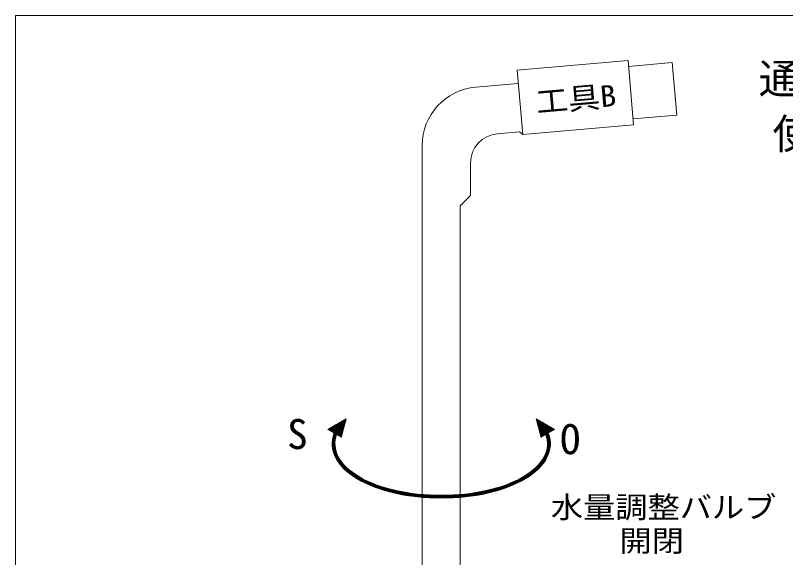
# Model space of a CAD drawing. Units: millimetres, scale not verified. Extents: x -278 to 289, y -201 to 195.
# Drawn here: x -277.6 to -14.6, y 9.6 to 194.7 of the extents above; entities that cross this region are included whole.
import ezdxf
from ezdxf.enums import TextEntityAlignment as Align

# ---------------------------------------------------------------- set-up
doc = ezdxf.new("R2010")
doc.units = ezdxf.units.MM
doc.header["$LTSCALE"] = 2
doc.linetypes.add('DASHED1', pattern=[1.8, 1.2, -0.6])
for name, color, linetype, lineweight in [('0-2', 1, 'Continuous', 18), ('8-0', 7, 'Continuous', 18), ('F-0', 4, 'Continuous', 18)]:
    doc.layers.add(name, color=color, linetype=linetype, lineweight=lineweight)
doc.styles.add('ＭＳ ゴシック', font='')
doc.styles.get('ＭＳ ゴシック').set_extended_font_data('MS Gothic')

msp = doc.modelspace()

# ---------------------------------------------------------------- linework, layer by layer
at = {"layer": '0-2'}
for p, q in [((-164.67, 56.971), (-170.942, 53.35)), ((-170.047, 52.833), (-167.601, 55.279)), ((-169.867, 52.73), (-166.932, 55.665)), ((-169.688, 52.626), (-166.263, 56.051)), ((-169.509, 52.523), (-165.594, 56.438)), ((-169.329, 52.419), (-164.925, 56.824)), ((-169.15, 52.316), (-164.734, 56.732)), ((-168.971, 52.212), (-164.837, 56.346)), ((-168.792, 52.109), (-164.941, 55.959)), ((-168.612, 52.005), (-165.044, 55.573)), ((-164.67, 56.971), (-166.369, 50.63)), ((-99.774, 56.971), (-93.502, 53.35)), ((-99.774, 56.971), (-98.075, 50.63)), ((-95.294, 52.316), (-99.71, 56.732)), ((-95.473, 52.212), (-99.606, 56.346)), ((-95.114, 52.419), (-99.519, 56.824)), ((-95.652, 52.109), (-99.503, 55.959)), ((-95.832, 52.005), (-99.399, 55.573)), ((-94.935, 52.523), (-98.85, 56.438)), ((-94.756, 52.626), (-98.181, 56.051)), ((-94.576, 52.73), (-97.512, 55.665)), ((-94.397, 52.833), (-96.842, 55.279)), ((-170.942, 53.35), (-166.334, 50.69)), ((-170.764, 53.247), (-170.278, 53.733)), ((-170.585, 53.144), (-169.609, 54.12)), ((-170.405, 53.04), (-168.94, 54.506)), ((-170.226, 52.937), (-168.271, 54.892)), ((-168.433, 51.902), (-165.148, 55.186)), ((-168.254, 51.798), (-165.252, 54.8)), ((-168.074, 51.695), (-165.355, 54.414)), ((-167.895, 51.591), (-165.459, 54.027)), ((-167.716, 51.487), (-165.562, 53.641)), ((-167.536, 51.384), (-165.666, 53.255)), ((-167.357, 51.28), (-165.769, 52.868)), ((-96.011, 51.902), (-99.296, 55.186)), ((-96.19, 51.798), (-99.192, 54.8)), ((-96.37, 51.695), (-99.089, 54.414)), ((-96.549, 51.591), (-98.985, 54.027)), ((-96.728, 51.487), (-98.882, 53.641)), ((-96.908, 51.384), (-98.778, 53.255)), ((-97.087, 51.28), (-98.675, 52.868)), ((-93.502, 53.35), (-98.11, 50.69)), ((-94.218, 52.937), (-96.173, 54.892)), ((-94.038, 53.04), (-95.504, 54.506)), ((-93.859, 53.144), (-94.835, 54.12)), ((-93.68, 53.247), (-94.166, 53.733)), ((-167.178, 51.177), (-165.873, 52.482)), ((-166.998, 51.073), (-165.976, 52.096)), ((-166.819, 50.97), (-166.08, 51.709)), ((-166.64, 50.866), (-166.183, 51.323)), ((-166.46, 50.763), (-166.287, 50.936)), ((-97.266, 51.177), (-98.571, 52.482)), ((-97.445, 51.073), (-98.468, 52.096)), ((-97.625, 50.97), (-98.364, 51.709)), ((-97.804, 50.866), (-98.261, 51.323)), ((-97.983, 50.763), (-98.157, 50.936))]:
    msp.add_line(p, q, dxfattribs=at)
for centre, major_axis, start_param, end_param in [((-133.063, 48.411), (35.945, 0), 2.949044, 4.7357975), ((-131.381, 48.411), (-35.945, 0), 1.5473878, 3.3341413)]:
    msp.add_ellipse(centre, major_axis=major_axis, ratio=0.5, start_param=start_param, end_param=end_param, dxfattribs=at)
at = {"layer": '8-0'}
for p, q in [((-106.283, 175.996), (-68.428, 179.308)), ((-68.428, 179.308), (-66.511, 157.392)), ((-68.254, 177.315), (-53.311, 178.623)), ((-53.311, 178.623), (-51.742, 160.691)), ((-120.465, 170.238), (-105.891, 171.513)), ((-66.685, 159.384), (-51.742, 160.691)), ((-113.093, 154.32), (-105.449, 154.989)), ((-104.366, 154.08), (-105.449, 154.989)), ((-138.722, 150.314), (-138.722, 124.397)), ((-122.222, 144.358), (-122.222, 133.205)), ((-125.722, 129.705), (-122.222, 133.205)), ((-138.722, 129.705), (-138.722, -15.315)), ((-125.722, 129.705), (-125.722, -15.315))]:
    msp.add_line(p, q, dxfattribs=at)
at = {"layer": '8-0', "linetype": 'DASHED1'}
msp.add_line((-130.541, 151.419), (-130.541, 151.411), dxfattribs=at)
at = {"layer": '8-0'}
msp.add_lwpolyline([(-106.283, 175.996), (-104.366, 154.08), (-66.511, 157.392)], dxfattribs=at)
for centre, radius in [((-118.722, 150.314), 20), ((-112.222, 144.358), 10)]:
    msp.add_arc(centre, radius, 95, 180, dxfattribs=at)
at = {"layer": '8-0', "color": 1}
for centre, major_axis, ratio, start_param, end_param in [((-133.063, 48.411), (36.445, 0), 0.50686, 2.949044, 4.7357975), ((-133.063, 48.411), (36.345, 0), 0.505503, 2.949044, 4.7357975), ((-133.063, 48.411), (36.245, 0), 0.504138, 2.949044, 4.7357975), ((-133.063, 48.411), (36.145, 0), 0.502767, 2.949044, 4.7357975), ((-133.063, 48.411), (36.045, 0), 0.501387, 2.949044, 4.7357975), ((-133.063, 48.411), (35.845, 0), 0.498605, 2.949044, 4.7357975), ((-133.063, 48.411), (35.745, 0), 0.497202, 2.949044, 4.7357975), ((-133.063, 48.411), (35.645, 0), 0.495792, 2.949044, 4.7357975), ((-133.063, 48.411), (35.545, 0), 0.494373, 2.949044, 4.7357975), ((-133.063, 48.411), (35.445, 0), 0.492947, 2.949044, 4.7357975), ((-131.381, 48.411), (-36.445, 0), 0.50686, 1.5473878, 3.3341413), ((-131.381, 48.411), (-36.345, 0), 0.505503, 1.5473878, 3.3341413), ((-131.381, 48.411), (-36.245, 0), 0.504138, 1.5473878, 3.3341413), ((-131.381, 48.411), (-36.145, 0), 0.502767, 1.5473878, 3.3341413), ((-131.381, 48.411), (-36.045, 0), 0.501387, 1.5473878, 3.3341413), ((-131.381, 48.411), (-35.845, 0), 0.498605, 1.5473878, 3.3341413), ((-131.381, 48.411), (-35.745, 0), 0.497202, 1.5473878, 3.3341413), ((-131.381, 48.411), (-35.645, 0), 0.495792, 1.5473878, 3.3341413), ((-131.381, 48.411), (-35.545, 0), 0.494373, 1.5473878, 3.3341413), ((-131.381, 48.411), (-35.445, 0), 0.492947, 1.5473878, 3.3341413)]:
    msp.add_ellipse(centre, major_axis=major_axis, ratio=ratio, start_param=start_param, end_param=end_param, dxfattribs=at)
at = {"layer": 'F-0', "color": 7}
msp.add_lwpolyline([(288.695, -200.9), (-277.622, -200.9), (-277.622, 194.737), (288.695, 194.737)], close=True, dxfattribs=at)

# ---------------------------------------------------------------- texts
at = {"layer": '0-2', "color": 7, "style": 'ＭＳ ゴシック'}
for s, p in [('S', (-184.825, 43.572)), ('O', (-91.657, 41.825))]:
    msp.add_text(s, height=10.26, dxfattribs=at).set_placement(p, align=Align.BOTTOM_LEFT)
at = {"layer": '0-2', "color": 7, "style": 'ＭＳ ゴシック', "width": 1.1}
msp.add_text('開閉', height=7.331, dxfattribs=at).set_placement((-71.343, 9.463), align=Align.BOTTOM_LEFT)
at = {"layer": '0-2', "color": 7, "char_height": 10.26, "attachment_point": 7, "style": 'ＭＳ ゴシック'}
for s, insert in [('\\T1.29;通水ドレン', (-23.796, 166.864)), ('\\T1.29;使用方法', (-19.083, 148.011))]:
    msp.add_mtext(s, dxfattribs=dict(at, insert=insert))
at = {"layer": '8-0', "style": 'ＭＳ ゴシック', "width": 1.1}
msp.add_text('工具B', height=7.331, rotation=5, dxfattribs=at).set_placement((-99.4, 159.259), align=Align.BOTTOM_LEFT)
at = {"layer": 'F-0', "color": 7, "style": 'ＭＳ ゴシック', "width": 1.1}
msp.add_text('水量調整バルブ', height=7.331, dxfattribs=at).set_placement((-94.777, 20.919), align=Align.BOTTOM_LEFT)

doc.saveas('drawing.dxf')
